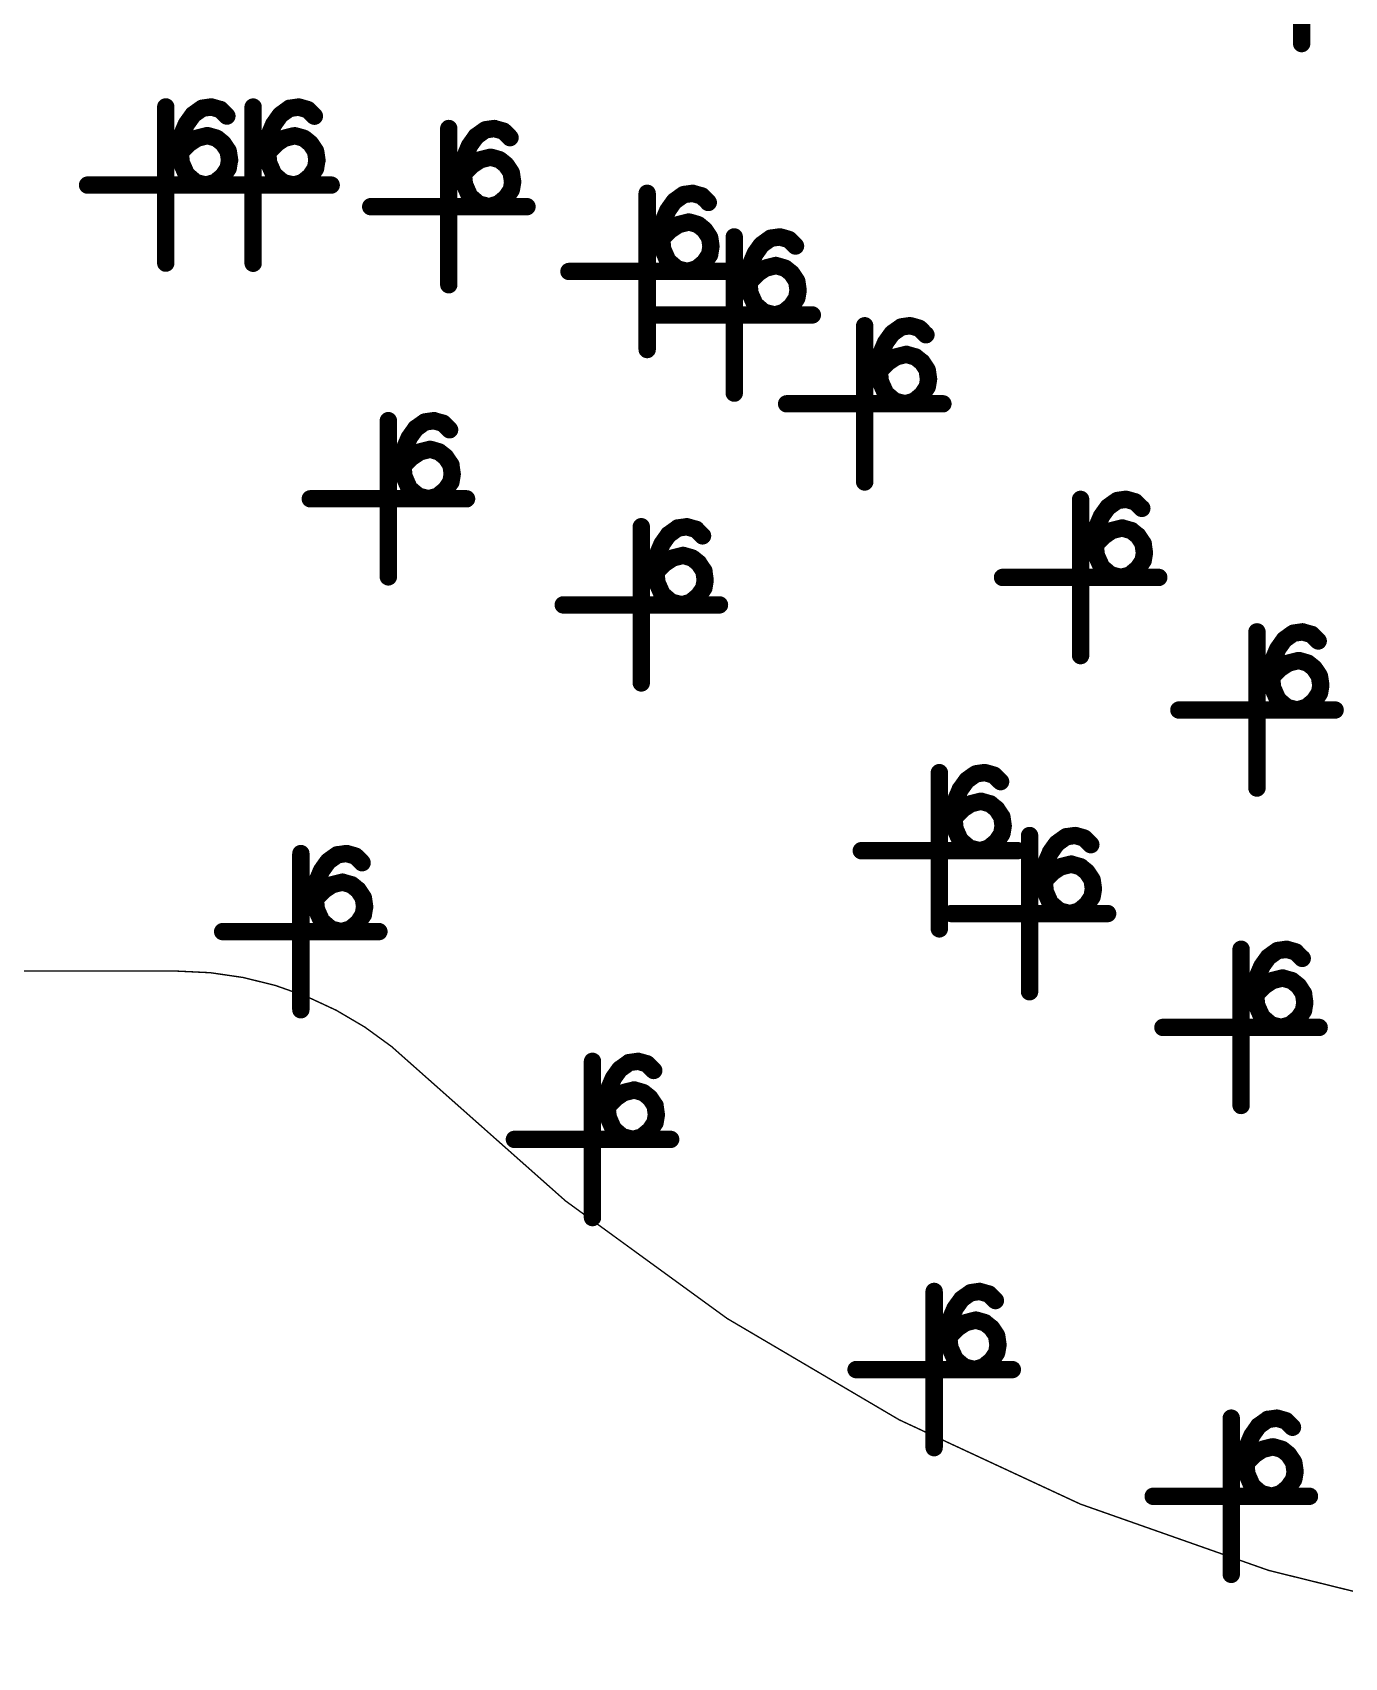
# Model space of a CAD drawing. Header units: millimetres. Extents: x 3362 to 3827, y -139 to 191.
# Drawn here: x 3550.41 to 3560, y 7.44 to 19.33 of the extents above; entities that cross this region are included whole.
import ezdxf

# ---------------------------------------------------------------- set-up
doc = ezdxf.new("R2010")
doc.units = ezdxf.units.MM
doc.header["$LTSCALE"] = 23.1
doc.layers.get('0').update_dxf_attribs({"linetype": 'CONTINUOUS'})

# ---------------------------------------------------------------- blocks, each defined once
blk = doc.blocks.new('PAD_R1')
at = {"const_width": 0.5}
blk.add_lwpolyline([(0.25, 0, 1), (-0.25, 0, 1)], format="xyb", close=True, dxfattribs=at)

msp = doc.modelspace()

# ---------------------------------------------------------------- linework, layer by layer
at = {"const_width": 0.0102}
msp.add_lwpolyline([(3613.171, 13.459), (3613.171, 25.059, 0.414215), (3612.171, 26.059), (3581.163, 26.059, 0.202312), (3570.347, 21.496, -0.202309), (3569.272, 21.043), (3563.773, 21.043, -0.202309), (3562.698, 21.496, 0.202312), (3551.882, 26.059), (3530.351, 26.059, 0.414215), (3529.351, 25.059), (3529.351, 13.459, 0.414215), (3530.351, 12.459), (3551.468, 12.459, -0.196013), (3553.215, 11.747, 0.196007), (3563.773, 7.443), (3569.272, 7.443, 0.196007), (3579.83, 11.747, -0.196013), (3581.577, 12.459), (3612.171, 12.459, 0.414215)], format="xyb", close=True, dxfattribs=at)
for points, const_width in [([(3559.691, 20.387), (3559.691, 19.244)], 0.127), ([(3551.383, 18.781), (3551.383, 17.638)], 0.127), ([(3551.579, 18.799), (3551.653, 18.696)], 0.0821), ([(3551.674, 18.839), (3551.692, 18.713)], 0.0672), ([(3551.767, 18.832), (3551.732, 18.71)], 0.0695), ([(3551.852, 18.783), (3551.762, 18.693)], 0.0675), ([(3552.022, 18.78), (3552.022, 17.637)], 0.127), ([(3552.218, 18.798), (3552.292, 18.695)], 0.0821), ([(3552.313, 18.838), (3552.331, 18.712)], 0.0672), ([(3552.406, 18.832), (3552.371, 18.709)], 0.0695), ([(3552.491, 18.782), (3552.401, 18.692)], 0.0675), ([(3551.462, 18.649), (3551.579, 18.599)], 0.0727), ([(3551.507, 18.727), (3551.611, 18.653)], 0.0818), ([(3552.101, 18.648), (3552.218, 18.598)], 0.0727), ([(3552.146, 18.726), (3552.25, 18.653)], 0.0818), ([(3553.453, 18.623), (3553.453, 17.48)], 0.127), ([(3553.65, 18.641), (3553.724, 18.538)], 0.0821), ([(3553.744, 18.681), (3553.762, 18.555)], 0.0672), ([(3553.837, 18.674), (3553.803, 18.552)], 0.0695), ([(3551.43, 18.513), (3551.556, 18.494)], 0.0754), ([(3551.438, 18.563), (3551.563, 18.543)], 0.0754), ([(3551.476, 18.526), (3551.566, 18.436)], 0.0945), ([(3551.547, 18.586), (3551.618, 18.48)], 0.0687), ([(3551.634, 18.623), (3551.665, 18.5)], 0.0785), ([(3551.738, 18.623), (3551.703, 18.501)], 0.0695), ([(3551.818, 18.583), (3551.738, 18.484)], 0.0609), ([(3551.874, 18.521), (3551.768, 18.45)], 0.0687), ([(3552.069, 18.512), (3552.195, 18.493)], 0.0754), ([(3552.077, 18.562), (3552.202, 18.543)], 0.0754), ([(3552.115, 18.525), (3552.205, 18.435)], 0.0945), ([(3552.187, 18.585), (3552.257, 18.48)], 0.0687), ([(3552.273, 18.623), (3552.304, 18.499)], 0.0785), ([(3552.377, 18.622), (3552.343, 18.5)], 0.0695), ([(3552.457, 18.582), (3552.377, 18.483)], 0.0609), ([(3552.513, 18.52), (3552.407, 18.45)], 0.0687), ([(3553.578, 18.569), (3553.681, 18.495)], 0.0818), ([(3553.922, 18.625), (3553.832, 18.535)], 0.0675), ([(3551.429, 18.412), (3551.555, 18.425)], 0.0955), ([(3551.908, 18.433), (3551.782, 18.414)], 0.0675), ([(3552.068, 18.412), (3552.194, 18.425)], 0.0955), ([(3552.547, 18.432), (3552.421, 18.414)], 0.0675), ([(3553.508, 18.405), (3553.634, 18.385)], 0.0754), ([(3553.533, 18.491), (3553.65, 18.441)], 0.0727), ([(3553.618, 18.428), (3553.689, 18.322)], 0.0687), ([(3553.705, 18.465), (3553.735, 18.342)], 0.0785), ([(3553.809, 18.465), (3553.774, 18.343)], 0.0695), ([(3553.888, 18.425), (3553.809, 18.326)], 0.0609), ([(3551.458, 18.303), (3551.574, 18.354)], 0.0939), ([(3551.527, 18.209), (3551.61, 18.305)], 0.0879), ([(3551.625, 18.157), (3551.655, 18.28)], 0.0785), ([(3551.729, 18.158), (3551.694, 18.28)], 0.0692), ([(3551.814, 18.203), (3551.733, 18.301)], 0.0743), ([(3551.874, 18.269), (3551.768, 18.34)], 0.0687), ([(3551.907, 18.351), (3551.782, 18.372)], 0.058), ([(3552.097, 18.302), (3552.213, 18.353)], 0.0939), ([(3552.166, 18.208), (3552.249, 18.304)], 0.0879), ([(3552.264, 18.156), (3552.294, 18.28)], 0.0785), ([(3552.368, 18.157), (3552.333, 18.279)], 0.0692), ([(3552.453, 18.202), (3552.372, 18.3)], 0.0743), ([(3552.513, 18.268), (3552.407, 18.339)], 0.0687), ([(3552.546, 18.35), (3552.421, 18.371)], 0.058), ([(3553.5, 18.254), (3553.626, 18.267)], 0.0955), ([(3553.501, 18.355), (3553.626, 18.336)], 0.0754), ([(3553.546, 18.368), (3553.636, 18.278)], 0.0945), ([(3553.944, 18.363), (3553.839, 18.292)], 0.0687), ([(3553.978, 18.275), (3553.852, 18.256)], 0.0675), ([(3551.954, 18.209), (3550.811, 18.209)], 0.127), ([(3552.593, 18.209), (3551.45, 18.209)], 0.127), ([(3553.529, 18.145), (3553.645, 18.196)], 0.0939), ([(3553.598, 18.051), (3553.68, 18.147)], 0.0879), ([(3553.944, 18.111), (3553.839, 18.182)], 0.0687), ([(3553.978, 18.193), (3553.853, 18.214)], 0.058), ([(3554.904, 18.149), (3554.904, 17.006)], 0.127), ([(3555.1, 18.167), (3555.174, 18.064)], 0.0821), ([(3555.195, 18.207), (3555.212, 18.081)], 0.0672), ([(3555.288, 18.2), (3555.253, 18.078)], 0.0695), ([(3554.025, 18.051), (3552.882, 18.051)], 0.127), ([(3553.695, 17.999), (3553.726, 18.122)], 0.0785), ([(3553.799, 18), (3553.764, 18.122)], 0.0692), ([(3553.884, 18.045), (3553.803, 18.143)], 0.0743), ([(3555.028, 18.095), (3555.131, 18.022)], 0.0818), ([(3555.372, 18.151), (3555.283, 18.061)], 0.0675), ([(3554.959, 17.931), (3555.084, 17.911)], 0.0754), ([(3554.983, 18.017), (3555.1, 17.967)], 0.0727), ([(3555.068, 17.954), (3555.139, 17.848)], 0.0687), ([(3555.155, 17.991), (3555.186, 17.868)], 0.0785), ([(3555.259, 17.991), (3555.224, 17.869)], 0.0695), ([(3555.339, 17.951), (3555.259, 17.852)], 0.0609), ([(3554.95, 17.78), (3555.076, 17.793)], 0.0955), ([(3554.951, 17.881), (3555.077, 17.862)], 0.0754), ([(3554.997, 17.894), (3555.087, 17.804)], 0.0945), ([(3555.395, 17.889), (3555.289, 17.818)], 0.0687), ([(3555.429, 17.801), (3555.303, 17.783)], 0.0675), ([(3555.541, 17.83), (3555.541, 16.687)], 0.127), ([(3555.737, 17.848), (3555.811, 17.745)], 0.0821), ([(3555.832, 17.888), (3555.85, 17.762)], 0.0672), ([(3555.925, 17.882), (3555.89, 17.759)], 0.0695), ([(3556.01, 17.832), (3555.92, 17.742)], 0.0675), ([(3554.979, 17.671), (3555.095, 17.722)], 0.0939), ([(3555.048, 17.577), (3555.131, 17.673)], 0.0879), ([(3555.395, 17.637), (3555.289, 17.708)], 0.0687), ([(3555.428, 17.719), (3555.303, 17.74)], 0.058), ([(3555.621, 17.698), (3555.737, 17.648)], 0.0727), ([(3555.665, 17.777), (3555.769, 17.703)], 0.0818), ([(3555.475, 17.577), (3554.332, 17.577)], 0.127), ([(3555.146, 17.525), (3555.176, 17.648)], 0.0785), ([(3555.25, 17.526), (3555.215, 17.648)], 0.0692), ([(3555.335, 17.571), (3555.254, 17.669)], 0.0743), ([(3555.589, 17.563), (3555.714, 17.543)], 0.0754), ([(3555.596, 17.612), (3555.722, 17.593)], 0.0754), ([(3555.634, 17.575), (3555.724, 17.485)], 0.0945), ([(3555.706, 17.635), (3555.776, 17.53)], 0.0687), ([(3555.792, 17.673), (3555.823, 17.549)], 0.0785), ([(3555.897, 17.672), (3555.862, 17.55)], 0.0695), ([(3555.976, 17.632), (3555.897, 17.533)], 0.0609), ([(3556.032, 17.57), (3555.926, 17.5)], 0.0687), ([(3555.587, 17.462), (3555.714, 17.475)], 0.0955), ([(3556.066, 17.482), (3555.94, 17.464)], 0.0675), ([(3555.616, 17.352), (3555.732, 17.403)], 0.0939), ([(3555.685, 17.258), (3555.768, 17.354)], 0.0879), ([(3555.783, 17.207), (3555.814, 17.33)], 0.0785), ([(3555.887, 17.207), (3555.852, 17.329)], 0.0692), ([(3555.972, 17.253), (3555.891, 17.35)], 0.0743), ([(3556.032, 17.318), (3555.926, 17.389)], 0.0687), ([(3556.066, 17.4), (3555.94, 17.421)], 0.058), ([(3556.112, 17.259), (3554.969, 17.259)], 0.127), ([(3556.495, 17.18), (3556.495, 16.037)], 0.127), ([(3556.692, 17.199), (3556.765, 17.095)], 0.0821), ([(3556.786, 17.239), (3556.804, 17.113)], 0.0672), ([(3556.879, 17.232), (3556.844, 17.11)], 0.0695), ([(3556.62, 17.127), (3556.723, 17.053)], 0.0818), ([(3556.964, 17.182), (3556.874, 17.093)], 0.0675), ([(3556.55, 16.962), (3556.676, 16.943)], 0.0754), ([(3556.575, 17.048), (3556.692, 16.998)], 0.0727), ([(3556.66, 16.986), (3556.73, 16.88)], 0.0687), ([(3556.746, 17.023), (3556.777, 16.9)], 0.0785), ([(3556.851, 17.022), (3556.816, 16.9)], 0.0695), ([(3556.93, 16.982), (3556.851, 16.883)], 0.0609), ([(3556.543, 16.913), (3556.668, 16.894)], 0.0754), ([(3556.588, 16.925), (3556.678, 16.835)], 0.0945), ([(3556.986, 16.92), (3556.881, 16.85)], 0.0687), ([(3556.541, 16.812), (3556.668, 16.825)], 0.0955), ([(3556.571, 16.702), (3556.687, 16.754)], 0.0939), ([(3556.986, 16.669), (3556.881, 16.739)], 0.0687), ([(3557.02, 16.832), (3556.894, 16.814)], 0.0675), ([(3557.02, 16.751), (3556.895, 16.772)], 0.058), ([(3557.067, 16.609), (3555.924, 16.609)], 0.127), ([(3556.64, 16.608), (3556.722, 16.705)], 0.0879), ([(3556.737, 16.557), (3556.768, 16.68)], 0.0785), ([(3556.841, 16.557), (3556.806, 16.679)], 0.0692), ([(3556.926, 16.603), (3556.845, 16.7)], 0.0743), ([(3553.011, 16.486), (3553.011, 15.343)], 0.127), ([(3553.208, 16.504), (3553.282, 16.401)], 0.0821), ([(3553.302, 16.544), (3553.32, 16.418)], 0.0672), ([(3553.395, 16.537), (3553.361, 16.415)], 0.0695), ([(3553.136, 16.432), (3553.239, 16.358)], 0.0818), ([(3553.48, 16.488), (3553.39, 16.398)], 0.0675), ([(3553.067, 16.268), (3553.192, 16.248)], 0.0754), ([(3553.091, 16.354), (3553.208, 16.303)], 0.0727), ([(3553.176, 16.291), (3553.247, 16.185)], 0.0687), ([(3553.263, 16.328), (3553.293, 16.205)], 0.0785), ([(3553.367, 16.328), (3553.332, 16.206)], 0.0695), ([(3553.446, 16.288), (3553.367, 16.188)], 0.0609), ([(3553.058, 16.117), (3553.184, 16.13)], 0.0955), ([(3553.059, 16.218), (3553.184, 16.199)], 0.0754), ([(3553.104, 16.23), (3553.194, 16.141)], 0.0945), ([(3553.502, 16.226), (3553.397, 16.155)], 0.0687), ([(3553.536, 16.137), (3553.411, 16.119)], 0.0675), ([(3553.087, 16.008), (3553.203, 16.059)], 0.0939), ([(3553.156, 15.914), (3553.238, 16.01)], 0.0879), ([(3553.502, 15.974), (3553.397, 16.044)], 0.0687), ([(3553.536, 16.056), (3553.411, 16.077)], 0.058), ([(3553.583, 15.914), (3552.44, 15.914)], 0.127), ([(3553.253, 15.862), (3553.284, 15.985)], 0.0785), ([(3553.357, 15.863), (3553.323, 15.985)], 0.0692), ([(3553.442, 15.908), (3553.361, 16.006)], 0.0743), ([(3558.074, 15.91), (3558.074, 14.767)], 0.127), ([(3558.271, 15.929), (3558.345, 15.825)], 0.0821), ([(3558.365, 15.969), (3558.383, 15.843)], 0.0672), ([(3558.458, 15.962), (3558.424, 15.84)], 0.0695), ([(3558.543, 15.912), (3558.453, 15.823)], 0.0675), ([(3558.154, 15.778), (3558.271, 15.728)], 0.0727), ([(3558.199, 15.857), (3558.302, 15.783)], 0.0818), ([(3554.861, 15.71), (3554.861, 14.567)], 0.127), ([(3554.986, 15.656), (3555.089, 15.583)], 0.0818), ([(3555.058, 15.728), (3555.132, 15.625)], 0.0821), ([(3555.153, 15.768), (3555.17, 15.642)], 0.0672), ([(3555.246, 15.761), (3555.211, 15.639)], 0.0695), ([(3555.33, 15.712), (3555.24, 15.622)], 0.0675), ([(3558.13, 15.692), (3558.255, 15.673)], 0.0754), ([(3558.167, 15.655), (3558.257, 15.565)], 0.0945), ([(3558.239, 15.716), (3558.31, 15.61)], 0.0687), ([(3558.326, 15.753), (3558.356, 15.63)], 0.0785), ([(3558.43, 15.752), (3558.395, 15.63)], 0.0695), ([(3558.509, 15.712), (3558.43, 15.613)], 0.0609), ([(3554.941, 15.578), (3555.058, 15.528)], 0.0727), ([(3555.113, 15.552), (3555.144, 15.429)], 0.0785), ([(3555.217, 15.552), (3555.182, 15.43)], 0.0695), ([(3558.121, 15.542), (3558.247, 15.555)], 0.0955), ([(3558.122, 15.643), (3558.247, 15.624)], 0.0754), ([(3558.565, 15.65), (3558.46, 15.58)], 0.0687), ([(3558.599, 15.562), (3558.473, 15.544)], 0.0675), ([(3554.909, 15.442), (3555.035, 15.423)], 0.0754), ([(3554.917, 15.492), (3555.042, 15.473)], 0.0754), ([(3554.955, 15.455), (3555.044, 15.365)], 0.0945), ([(3555.026, 15.515), (3555.097, 15.409)], 0.0687), ([(3555.297, 15.512), (3555.217, 15.413)], 0.0609), ([(3555.352, 15.45), (3555.247, 15.379)], 0.0687), ([(3558.15, 15.432), (3558.266, 15.484)], 0.0939), ([(3558.219, 15.338), (3558.301, 15.435)], 0.0879), ([(3558.505, 15.333), (3558.424, 15.43)], 0.0743), ([(3558.565, 15.399), (3558.46, 15.469)], 0.0687), ([(3558.599, 15.481), (3558.474, 15.502)], 0.058), ([(3554.908, 15.342), (3555.034, 15.354)], 0.0955), ([(3555.386, 15.362), (3555.261, 15.344)], 0.0675), ([(3558.646, 15.339), (3557.503, 15.339)], 0.127), ([(3558.316, 15.287), (3558.347, 15.41)], 0.0785), ([(3558.42, 15.287), (3558.386, 15.409)], 0.0692), ([(3554.937, 15.232), (3555.053, 15.283)], 0.0939), ([(3555.006, 15.138), (3555.089, 15.234)], 0.0879), ([(3555.103, 15.086), (3555.134, 15.21)], 0.0785), ([(3555.208, 15.087), (3555.173, 15.209)], 0.0692), ([(3555.293, 15.132), (3555.211, 15.23)], 0.0743), ([(3555.352, 15.198), (3555.247, 15.269)], 0.0687), ([(3555.386, 15.28), (3555.261, 15.301)], 0.058), ([(3555.433, 15.138), (3554.29, 15.138)], 0.127), ([(3559.364, 14.941), (3559.364, 13.798)], 0.127), ([(3559.56, 14.959), (3559.634, 14.856)], 0.0821), ([(3559.655, 14.999), (3559.673, 14.873)], 0.0672), ([(3559.748, 14.992), (3559.713, 14.87)], 0.0695), ([(3559.489, 14.887), (3559.592, 14.814)], 0.0818), ([(3559.833, 14.943), (3559.743, 14.853)], 0.0675), ([(3559.419, 14.723), (3559.545, 14.703)], 0.0754), ([(3559.444, 14.809), (3559.561, 14.759)], 0.0727), ([(3559.529, 14.746), (3559.599, 14.64)], 0.0687), ([(3559.615, 14.783), (3559.646, 14.66)], 0.0785), ([(3559.72, 14.783), (3559.685, 14.661)], 0.0695), ([(3559.799, 14.743), (3559.72, 14.644)], 0.0609), ([(3559.41, 14.572), (3559.537, 14.585)], 0.0955), ([(3559.412, 14.673), (3559.537, 14.654)], 0.0754), ([(3559.457, 14.686), (3559.547, 14.596)], 0.0945), ([(3559.855, 14.681), (3559.749, 14.61)], 0.0687), ([(3559.889, 14.593), (3559.763, 14.574)], 0.0675), ([(3559.439, 14.463), (3559.556, 14.514)], 0.0939), ([(3559.509, 14.369), (3559.591, 14.465)], 0.0879), ([(3559.855, 14.429), (3559.749, 14.5)], 0.0687), ([(3559.889, 14.511), (3559.764, 14.532)], 0.058), ([(3559.936, 14.369), (3558.793, 14.369)], 0.127), ([(3559.606, 14.317), (3559.637, 14.44)], 0.0785), ([(3559.71, 14.318), (3559.675, 14.44)], 0.0692), ([(3559.795, 14.363), (3559.714, 14.461)], 0.0743), ([(3557.041, 13.911), (3557.041, 12.768)], 0.127), ([(3557.237, 13.93), (3557.311, 13.826)], 0.0821), ([(3557.332, 13.97), (3557.35, 13.844)], 0.0672), ([(3557.425, 13.963), (3557.39, 13.841)], 0.0695), ([(3557.51, 13.913), (3557.42, 13.824)], 0.0675), ([(3557.121, 13.779), (3557.237, 13.729)], 0.0727), ([(3557.166, 13.858), (3557.269, 13.784)], 0.0818), ([(3557.292, 13.754), (3557.323, 13.631)], 0.0785), ([(3557.089, 13.644), (3557.214, 13.625)], 0.0754), ([(3557.096, 13.693), (3557.222, 13.674)], 0.0754), ([(3557.134, 13.656), (3557.224, 13.566)], 0.0945), ([(3557.206, 13.717), (3557.276, 13.611)], 0.0687), ([(3557.397, 13.753), (3557.362, 13.631)], 0.0695), ([(3557.476, 13.713), (3557.397, 13.614)], 0.0609), ([(3557.532, 13.651), (3557.426, 13.581)], 0.0687), ([(3557.087, 13.543), (3557.214, 13.556)], 0.0955), ([(3557.566, 13.563), (3557.44, 13.545)], 0.0675), ([(3557.116, 13.433), (3557.232, 13.485)], 0.0939), ([(3557.186, 13.339), (3557.268, 13.436)], 0.0879), ([(3557.283, 13.288), (3557.314, 13.411)], 0.0785), ([(3557.387, 13.288), (3557.352, 13.41)], 0.0692), ([(3557.472, 13.334), (3557.391, 13.432)], 0.0743), ([(3557.532, 13.4), (3557.426, 13.47)], 0.0687), ([(3557.566, 13.482), (3557.44, 13.503)], 0.058), ([(3557.701, 13.451), (3557.701, 12.308)], 0.127), ([(3557.825, 13.398), (3557.929, 13.324)], 0.0818), ([(3557.897, 13.469), (3557.971, 13.366)], 0.0821), ([(3557.992, 13.509), (3558.01, 13.384)], 0.0672), ([(3558.085, 13.503), (3558.05, 13.381)], 0.0695), ([(3558.17, 13.453), (3558.08, 13.363)], 0.0675), ([(3552.371, 13.319), (3552.371, 12.176)], 0.127), ([(3552.567, 13.338), (3552.641, 13.234)], 0.0821), ([(3552.662, 13.377), (3552.68, 13.252)], 0.0672), ([(3552.755, 13.371), (3552.72, 13.249)], 0.0695), ([(3552.84, 13.321), (3552.75, 13.231)], 0.0675), ([(3557.613, 13.34), (3556.47, 13.34)], 0.127), ([(3557.781, 13.319), (3557.897, 13.269)], 0.0727), ([(3557.952, 13.294), (3557.983, 13.17)], 0.0785), ([(3558.057, 13.293), (3558.022, 13.171)], 0.0695), ([(3552.45, 13.187), (3552.567, 13.137)], 0.0727), ([(3552.495, 13.266), (3552.599, 13.192)], 0.0818), ([(3552.622, 13.162), (3552.653, 13.039)], 0.0785), ([(3552.726, 13.161), (3552.692, 13.039)], 0.0695), ([(3557.749, 13.184), (3557.874, 13.164)], 0.0754), ([(3557.756, 13.233), (3557.882, 13.214)], 0.0754), ([(3557.794, 13.196), (3557.884, 13.106)], 0.0945), ([(3557.866, 13.256), (3557.936, 13.151)], 0.0687), ([(3558.136, 13.253), (3558.057, 13.154)], 0.0609), ([(3558.192, 13.191), (3558.086, 13.121)], 0.0687), ([(3552.418, 13.052), (3552.544, 13.032)], 0.0754), ([(3552.426, 13.101), (3552.551, 13.082)], 0.0754), ([(3552.464, 13.064), (3552.554, 12.974)], 0.0945), ([(3552.536, 13.124), (3552.606, 13.019)], 0.0687), ([(3552.806, 13.121), (3552.726, 13.022)], 0.0609), ([(3552.862, 13.059), (3552.756, 12.989)], 0.0687), ([(3557.747, 13.083), (3557.874, 13.096)], 0.0955), ([(3558.226, 13.103), (3558.1, 13.085)], 0.0675), ([(3552.417, 12.951), (3552.543, 12.964)], 0.0955), ([(3552.896, 12.971), (3552.77, 12.953)], 0.0675), ([(3557.776, 12.973), (3557.892, 13.024)], 0.0939), ([(3557.845, 12.879), (3557.928, 12.975)], 0.0879), ([(3557.943, 12.828), (3557.974, 12.951)], 0.0785), ([(3558.047, 12.828), (3558.012, 12.95)], 0.0692), ([(3558.132, 12.874), (3558.051, 12.971)], 0.0743), ([(3558.192, 12.94), (3558.086, 13.01)], 0.0687), ([(3558.226, 13.021), (3558.1, 13.042)], 0.058), ([(3552.446, 12.841), (3552.562, 12.893)], 0.0939), ([(3552.515, 12.747), (3552.598, 12.844)], 0.0879), ([(3552.613, 12.696), (3552.643, 12.819)], 0.0785), ([(3552.717, 12.696), (3552.682, 12.818)], 0.0692), ([(3552.802, 12.742), (3552.721, 12.839)], 0.0743), ([(3552.862, 12.808), (3552.756, 12.878)], 0.0687), ([(3552.895, 12.889), (3552.77, 12.911)], 0.058), ([(3558.272, 12.88), (3557.129, 12.88)], 0.127), ([(3552.942, 12.748), (3551.799, 12.748)], 0.127), ([(3559.248, 12.619), (3559.248, 11.476)], 0.127), ([(3559.372, 12.565), (3559.475, 12.491)], 0.0818), ([(3559.444, 12.637), (3559.518, 12.534)], 0.0821), ([(3559.539, 12.677), (3559.556, 12.551)], 0.0672), ([(3559.632, 12.67), (3559.597, 12.548)], 0.0695), ([(3559.716, 12.62), (3559.627, 12.531)], 0.0675), ([(3559.327, 12.486), (3559.444, 12.436)], 0.0727), ([(3559.499, 12.461), (3559.53, 12.338)], 0.0785), ([(3559.603, 12.46), (3559.568, 12.338)], 0.0695), ([(3559.295, 12.351), (3559.421, 12.332)], 0.0754), ([(3559.303, 12.4), (3559.428, 12.381)], 0.0754), ([(3559.341, 12.363), (3559.43, 12.274)], 0.0945), ([(3559.412, 12.424), (3559.483, 12.318)], 0.0687), ([(3559.683, 12.42), (3559.603, 12.321)], 0.0609), ([(3559.739, 12.358), (3559.633, 12.288)], 0.0687), ([(3559.294, 12.25), (3559.42, 12.263)], 0.0955), ([(3559.772, 12.27), (3559.647, 12.252)], 0.0675), ([(3559.323, 12.14), (3559.439, 12.192)], 0.0939), ([(3559.392, 12.046), (3559.475, 12.143)], 0.0879), ([(3559.489, 11.995), (3559.52, 12.118)], 0.0785), ([(3559.594, 11.995), (3559.559, 12.118)], 0.0692), ([(3559.679, 12.041), (3559.597, 12.139)], 0.0743), ([(3559.739, 12.107), (3559.633, 12.177)], 0.0687), ([(3559.772, 12.189), (3559.647, 12.21)], 0.058), ([(3559.819, 12.047), (3558.676, 12.047)], 0.127), ([(3554.795, 11.857), (3554.813, 11.732)], 0.0672), ([(3554.504, 11.799), (3554.504, 10.656)], 0.127), ([(3554.629, 11.746), (3554.732, 11.672)], 0.0818), ([(3554.701, 11.817), (3554.775, 11.714)], 0.0821), ([(3554.888, 11.851), (3554.854, 11.729)], 0.0695), ([(3554.973, 11.801), (3554.883, 11.711)], 0.0675), ([(3554.584, 11.667), (3554.701, 11.617)], 0.0727), ([(3554.756, 11.642), (3554.786, 11.518)], 0.0785), ([(3554.86, 11.641), (3554.825, 11.519)], 0.0695), ([(3554.552, 11.532), (3554.677, 11.512)], 0.0754), ([(3554.56, 11.581), (3554.685, 11.562)], 0.0754), ([(3554.597, 11.544), (3554.687, 11.454)], 0.0945), ([(3554.669, 11.604), (3554.74, 11.499)], 0.0687), ([(3554.939, 11.601), (3554.86, 11.502)], 0.0609), ([(3554.995, 11.539), (3554.89, 11.469)], 0.0687), ([(3554.551, 11.431), (3554.677, 11.444)], 0.0955), ([(3554.58, 11.321), (3554.696, 11.372)], 0.0939), ([(3555.029, 11.451), (3554.904, 11.433)], 0.0675), ([(3555.029, 11.369), (3554.904, 11.39)], 0.058), ([(3554.649, 11.227), (3554.731, 11.323)], 0.0879), ([(3554.746, 11.176), (3554.777, 11.299)], 0.0785), ([(3554.85, 11.176), (3554.816, 11.298)], 0.0692), ([(3554.935, 11.222), (3554.854, 11.319)], 0.0743), ([(3554.995, 11.287), (3554.89, 11.358)], 0.0687), ([(3555.076, 11.228), (3553.933, 11.228)], 0.127), ([(3557.003, 10.116), (3557.003, 8.973)], 0.127), ([(3557.2, 10.134), (3557.273, 10.031)], 0.0821), ([(3557.294, 10.174), (3557.312, 10.048)], 0.0672), ([(3557.387, 10.167), (3557.352, 10.045)], 0.0695), ([(3557.472, 10.118), (3557.382, 10.028)], 0.0675), ([(3557.083, 9.984), (3557.2, 9.933)], 0.0727), ([(3557.128, 10.062), (3557.231, 9.988)], 0.0818), ([(3557.254, 9.958), (3557.285, 9.835)], 0.0785), ([(3557.359, 9.958), (3557.324, 9.835)], 0.0695), ([(3557.051, 9.848), (3557.176, 9.829)], 0.0754), ([(3557.058, 9.897), (3557.184, 9.878)], 0.0754), ([(3557.096, 9.86), (3557.186, 9.771)], 0.0945), ([(3557.168, 9.921), (3557.238, 9.815)], 0.0687), ([(3557.438, 9.917), (3557.359, 9.818)], 0.0609), ([(3557.494, 9.856), (3557.389, 9.785)], 0.0687), ([(3557.049, 9.747), (3557.176, 9.76)], 0.0955), ([(3557.528, 9.767), (3557.402, 9.749)], 0.0675), ([(3557.079, 9.637), (3557.195, 9.689)], 0.0939), ([(3557.148, 9.543), (3557.23, 9.64)], 0.0879), ([(3557.245, 9.492), (3557.276, 9.615)], 0.0785), ([(3557.349, 9.493), (3557.314, 9.615)], 0.0692), ([(3557.434, 9.538), (3557.353, 9.636)], 0.0743), ([(3557.494, 9.604), (3557.389, 9.674)], 0.0687), ([(3557.528, 9.686), (3557.403, 9.707)], 0.058), ([(3557.575, 9.544), (3556.432, 9.544)], 0.127), ([(3559.467, 9.247), (3559.485, 9.121)], 0.0672), ([(3559.56, 9.241), (3559.525, 9.118)], 0.0695), ([(3559.176, 9.189), (3559.176, 8.046)], 0.127), ([(3559.301, 9.135), (3559.404, 9.062)], 0.0818), ([(3559.373, 9.207), (3559.446, 9.104)], 0.0821), ([(3559.645, 9.191), (3559.555, 9.101)], 0.0675), ([(3559.256, 9.057), (3559.373, 9.007)], 0.0727), ([(3559.427, 9.032), (3559.458, 8.908)], 0.0785), ([(3559.532, 9.031), (3559.497, 8.909)], 0.0695), ([(3559.224, 8.921), (3559.349, 8.902)], 0.0754), ([(3559.231, 8.971), (3559.357, 8.952)], 0.0754), ([(3559.269, 8.934), (3559.359, 8.844)], 0.0945), ([(3559.341, 8.994), (3559.411, 8.889)], 0.0687), ([(3559.611, 8.991), (3559.532, 8.892)], 0.0609), ([(3559.667, 8.929), (3559.561, 8.858)], 0.0687), ([(3559.222, 8.821), (3559.349, 8.833)], 0.0955), ([(3559.251, 8.711), (3559.368, 8.762)], 0.0939), ([(3559.701, 8.841), (3559.575, 8.823)], 0.0675), ([(3559.701, 8.759), (3559.576, 8.78)], 0.058), ([(3559.748, 8.617), (3558.605, 8.617)], 0.127), ([(3559.321, 8.617), (3559.403, 8.713)], 0.0879), ([(3559.418, 8.565), (3559.449, 8.689)], 0.0785), ([(3559.522, 8.566), (3559.487, 8.688)], 0.0692), ([(3559.607, 8.611), (3559.526, 8.709)], 0.0743), ([(3559.667, 8.677), (3559.561, 8.748)], 0.0687)]:
    msp.add_lwpolyline(points, dxfattribs=dict(const_width=const_width))

# ---------------------------------------------------------------- block references
at = {"xscale": 0.127, "yscale": 0.127}
for p in [(3559.691, 19.244), (3551.383, 18.781), (3551.583, 18.724), (3551.649, 18.771), (3551.716, 18.781), (3551.783, 18.762), (3552.022, 18.78), (3552.222, 18.723), (3552.288, 18.771), (3552.355, 18.78), (3552.422, 18.761), (3551.535, 18.657), (3551.83, 18.714), (3552.174, 18.656), (3552.47, 18.713), (3553.453, 18.623), (3553.72, 18.613), (3553.787, 18.623), (3553.853, 18.604), (3551.506, 18.59), (3551.554, 18.514), (3551.611, 18.552), (3551.687, 18.571), (3551.754, 18.552), (3551.802, 18.514), (3552.145, 18.59), (3552.193, 18.513), (3552.25, 18.551), (3552.327, 18.57), (3552.393, 18.551), (3552.441, 18.513), (3553.606, 18.499), (3553.653, 18.566), (3553.901, 18.556), (3551.487, 18.466), (3551.487, 18.447), (3551.497, 18.371), (3551.84, 18.457), (3551.85, 18.39), (3552.126, 18.466), (3552.126, 18.447), (3552.136, 18.371), (3552.479, 18.456), (3552.489, 18.389), (3553.577, 18.432), (3553.682, 18.394), (3553.758, 18.413), (3553.825, 18.394), (3551.535, 18.285), (3551.802, 18.276), (3551.84, 18.333), (3552.174, 18.285), (3552.441, 18.275), (3552.479, 18.332), (3553.558, 18.308), (3553.558, 18.289), (3553.625, 18.356), (3553.872, 18.356), (3553.91, 18.299), (3550.811, 18.209), (3551.45, 18.209), (3551.602, 18.228), (3551.678, 18.209), (3551.745, 18.228), (3551.954, 18.209), (3552.241, 18.228), (3552.317, 18.209), (3552.384, 18.228), (3552.593, 18.209), (3553.568, 18.213), (3553.606, 18.128), (3553.91, 18.175), (3553.92, 18.232), (3554.904, 18.149), (3555.17, 18.139), (3555.237, 18.149), (3555.304, 18.13), (3552.882, 18.051), (3553.672, 18.07), (3553.749, 18.051), (3553.815, 18.07), (3553.872, 18.118), (3554.025, 18.051), (3555.056, 18.025), (3555.104, 18.092), (3555.351, 18.082), (3555.027, 17.958), (3555.132, 17.92), (3555.208, 17.939), (3555.275, 17.92), (3555.008, 17.834), (3555.008, 17.815), (3555.075, 17.882), (3555.323, 17.882), (3555.361, 17.825), (3555.541, 17.83), (3555.741, 17.773), (3555.808, 17.821), (3555.874, 17.83), (3555.941, 17.811), (3555.018, 17.739), (3555.056, 17.654), (3555.361, 17.701), (3555.37, 17.758), (3555.693, 17.706), (3555.989, 17.763), (3551.383, 17.638), (3552.022, 17.637), (3554.332, 17.577), (3555.123, 17.596), (3555.199, 17.577), (3555.266, 17.596), (3555.323, 17.644), (3555.475, 17.577), (3555.665, 17.64), (3555.712, 17.563), (3555.77, 17.601), (3555.846, 17.621), (3555.913, 17.601), (3555.96, 17.563), (3553.453, 17.48), (3555.646, 17.516), (3555.646, 17.497), (3555.655, 17.421), (3555.998, 17.506), (3556.008, 17.439), (3555.693, 17.335), (3555.96, 17.325), (3555.998, 17.382), (3554.969, 17.259), (3555.76, 17.278), (3555.836, 17.259), (3555.903, 17.278), (3556.112, 17.259), (3556.495, 17.18), (3556.828, 17.18), (3556.648, 17.057), (3556.695, 17.123), (3556.762, 17.171), (3556.895, 17.161), (3556.943, 17.114), (3554.904, 17.006), (3556.619, 16.99), (3556.724, 16.952), (3556.8, 16.971), (3556.867, 16.952), (3556.6, 16.866), (3556.6, 16.847), (3556.667, 16.914), (3556.914, 16.914), (3556.952, 16.856), (3556.609, 16.771), (3556.952, 16.733), (3556.962, 16.79), (3555.541, 16.687), (3555.924, 16.609), (3556.648, 16.685), (3556.714, 16.628), (3556.791, 16.609), (3556.857, 16.628), (3556.914, 16.675), (3557.067, 16.609), (3553.011, 16.486), (3553.278, 16.476), (3553.345, 16.486), (3553.411, 16.467), (3553.164, 16.362), (3553.211, 16.429), (3553.459, 16.419), (3553.135, 16.295), (3553.24, 16.257), (3553.316, 16.276), (3553.383, 16.257), (3553.116, 16.171), (3553.116, 16.152), (3553.183, 16.219), (3553.43, 16.219), (3553.469, 16.162), (3553.126, 16.076), (3553.164, 15.99), (3553.469, 16.038), (3553.478, 16.095), (3556.495, 16.037), (3552.44, 15.914), (3553.231, 15.933), (3553.307, 15.914), (3553.373, 15.933), (3553.43, 15.981), (3553.583, 15.914), (3558.074, 15.91), (3558.341, 15.901), (3558.408, 15.91), (3558.474, 15.891), (3558.227, 15.787), (3558.274, 15.853), (3558.522, 15.844), (3554.861, 15.71), (3555.061, 15.653), (3555.128, 15.701), (3555.195, 15.71), (3555.262, 15.691), (3555.309, 15.643), (3558.198, 15.72), (3558.246, 15.644), (3558.303, 15.682), (3558.379, 15.701), (3558.446, 15.682), (3558.493, 15.644), (3554.985, 15.519), (3555.014, 15.586), (3558.179, 15.596), (3558.179, 15.577), (3558.532, 15.586), (3558.541, 15.52), (3554.966, 15.395), (3555.033, 15.443), (3555.09, 15.481), (3555.166, 15.5), (3555.233, 15.481), (3555.281, 15.443), (3558.189, 15.501), (3558.227, 15.415), (3558.493, 15.405), (3558.532, 15.463), (3553.011, 15.343), (3554.966, 15.376), (3554.976, 15.3), (3555.319, 15.386), (3555.328, 15.319), (3557.503, 15.339), (3558.294, 15.358), (3558.37, 15.339), (3558.436, 15.358), (3558.646, 15.339), (3555.014, 15.215), (3555.081, 15.157), (3555.223, 15.157), (3555.281, 15.205), (3555.319, 15.262), (3554.29, 15.138), (3555.157, 15.138), (3555.433, 15.138), (3559.364, 14.941), (3559.631, 14.931), (3559.697, 14.941), (3559.764, 14.922), (3559.517, 14.817), (3559.564, 14.884), (3559.812, 14.874), (3558.074, 14.767), (3559.488, 14.75), (3559.593, 14.712), (3559.669, 14.731), (3559.736, 14.712), (3554.861, 14.567), (3559.469, 14.626), (3559.469, 14.607), (3559.536, 14.674), (3559.783, 14.674), (3559.821, 14.617), (3559.478, 14.531), (3559.517, 14.446), (3559.821, 14.493), (3559.831, 14.55), (3558.793, 14.369), (3559.583, 14.388), (3559.66, 14.369), (3559.726, 14.388), (3559.783, 14.436), (3559.936, 14.369), (3557.041, 13.911), (3557.241, 13.854), (3557.308, 13.902), (3557.374, 13.911), (3557.441, 13.892), (3557.193, 13.788), (3557.489, 13.845), (3559.364, 13.798), (3557.165, 13.721), (3557.212, 13.645), (3557.27, 13.683), (3557.346, 13.702), (3557.413, 13.683), (3557.46, 13.645), (3557.146, 13.597), (3557.146, 13.578), (3557.155, 13.502), (3557.498, 13.588), (3557.508, 13.521), (3557.193, 13.416), (3557.46, 13.406), (3557.498, 13.464), (3557.701, 13.451), (3557.901, 13.394), (3557.968, 13.442), (3558.034, 13.451), (3558.101, 13.432), (3558.149, 13.384), (3552.371, 13.319), (3552.571, 13.262), (3552.637, 13.31), (3552.704, 13.319), (3552.771, 13.3), (3552.819, 13.252), (3556.47, 13.34), (3557.26, 13.359), (3557.336, 13.34), (3557.403, 13.359), (3557.613, 13.34), (3557.825, 13.261), (3557.853, 13.327), (3552.523, 13.196), (3557.806, 13.137), (3557.872, 13.184), (3557.93, 13.223), (3558.006, 13.242), (3558.073, 13.223), (3558.12, 13.184), (3552.494, 13.129), (3552.542, 13.053), (3552.599, 13.091), (3552.676, 13.11), (3552.742, 13.091), (3552.79, 13.053), (3557.806, 13.118), (3557.815, 13.042), (3558.158, 13.127), (3558.168, 13.06), (3552.475, 13.005), (3552.475, 12.986), (3552.485, 12.91), (3552.828, 12.995), (3552.838, 12.929), (3557.853, 12.956), (3557.92, 12.899), (3558.063, 12.899), (3558.12, 12.946), (3558.158, 13.003), (3552.523, 12.824), (3552.79, 12.814), (3552.828, 12.871), (3557.129, 12.88), (3557.996, 12.88), (3558.272, 12.88), (3551.799, 12.748), (3552.59, 12.767), (3552.666, 12.748), (3552.733, 12.767), (3552.942, 12.748), (3557.041, 12.768), (3559.248, 12.619), (3559.447, 12.561), (3559.514, 12.609), (3559.581, 12.619), (3559.648, 12.599), (3559.695, 12.552), (3559.371, 12.428), (3559.4, 12.495), (3557.701, 12.308), (3559.352, 12.304), (3559.419, 12.352), (3559.476, 12.39), (3559.552, 12.409), (3559.619, 12.39), (3559.667, 12.352), (3559.352, 12.285), (3559.362, 12.209), (3559.705, 12.295), (3559.714, 12.228), (3552.371, 12.176), (3559.4, 12.123), (3559.467, 12.066), (3559.609, 12.066), (3559.667, 12.114), (3559.705, 12.171), (3558.676, 12.047), (3559.543, 12.047), (3559.819, 12.047), (3554.504, 11.799), (3554.704, 11.742), (3554.771, 11.79), (3554.838, 11.799), (3554.904, 11.78), (3554.952, 11.732), (3554.628, 11.609), (3554.657, 11.675), (3554.809, 11.59), (3554.609, 11.485), (3554.676, 11.532), (3554.733, 11.57), (3554.876, 11.57), (3554.923, 11.532), (3554.962, 11.475), (3559.248, 11.476), (3554.609, 11.466), (3554.619, 11.39), (3554.962, 11.351), (3554.971, 11.408), (3554.657, 11.304), (3554.724, 11.247), (3554.866, 11.247), (3554.923, 11.294), (3553.933, 11.228), (3554.8, 11.228), (3555.076, 11.228), (3554.504, 10.656), (3557.003, 10.116), (3557.203, 10.058), (3557.27, 10.106), (3557.336, 10.116), (3557.403, 10.097), (3557.451, 10.049), (3557.127, 9.925), (3557.156, 9.992), (3557.175, 9.849), (3557.232, 9.887), (3557.308, 9.906), (3557.375, 9.887), (3557.422, 9.849), (3557.108, 9.801), (3557.108, 9.782), (3557.117, 9.706), (3557.46, 9.792), (3557.47, 9.725), (3557.156, 9.62), (3557.422, 9.611), (3557.46, 9.668), (3556.432, 9.544), (3557.222, 9.563), (3557.299, 9.544), (3557.365, 9.563), (3557.575, 9.544), (3559.176, 9.189), (3559.376, 9.132), (3559.443, 9.18), (3559.509, 9.189), (3559.576, 9.17), (3559.624, 9.122), (3557.003, 8.973), (3559.3, 8.998), (3559.329, 9.065), (3559.481, 8.979), (3559.281, 8.875), (3559.281, 8.855), (3559.348, 8.922), (3559.405, 8.96), (3559.548, 8.96), (3559.595, 8.922), (3559.633, 8.865), (3559.29, 8.78), (3559.633, 8.741), (3559.643, 8.798), (3558.605, 8.617), (3559.329, 8.694), (3559.395, 8.637), (3559.472, 8.617), (3559.538, 8.637), (3559.595, 8.684), (3559.748, 8.617), (3559.176, 8.046)]:
    msp.add_blockref('PAD_R1', p, dxfattribs=at)

doc.saveas('drawing.dxf')
